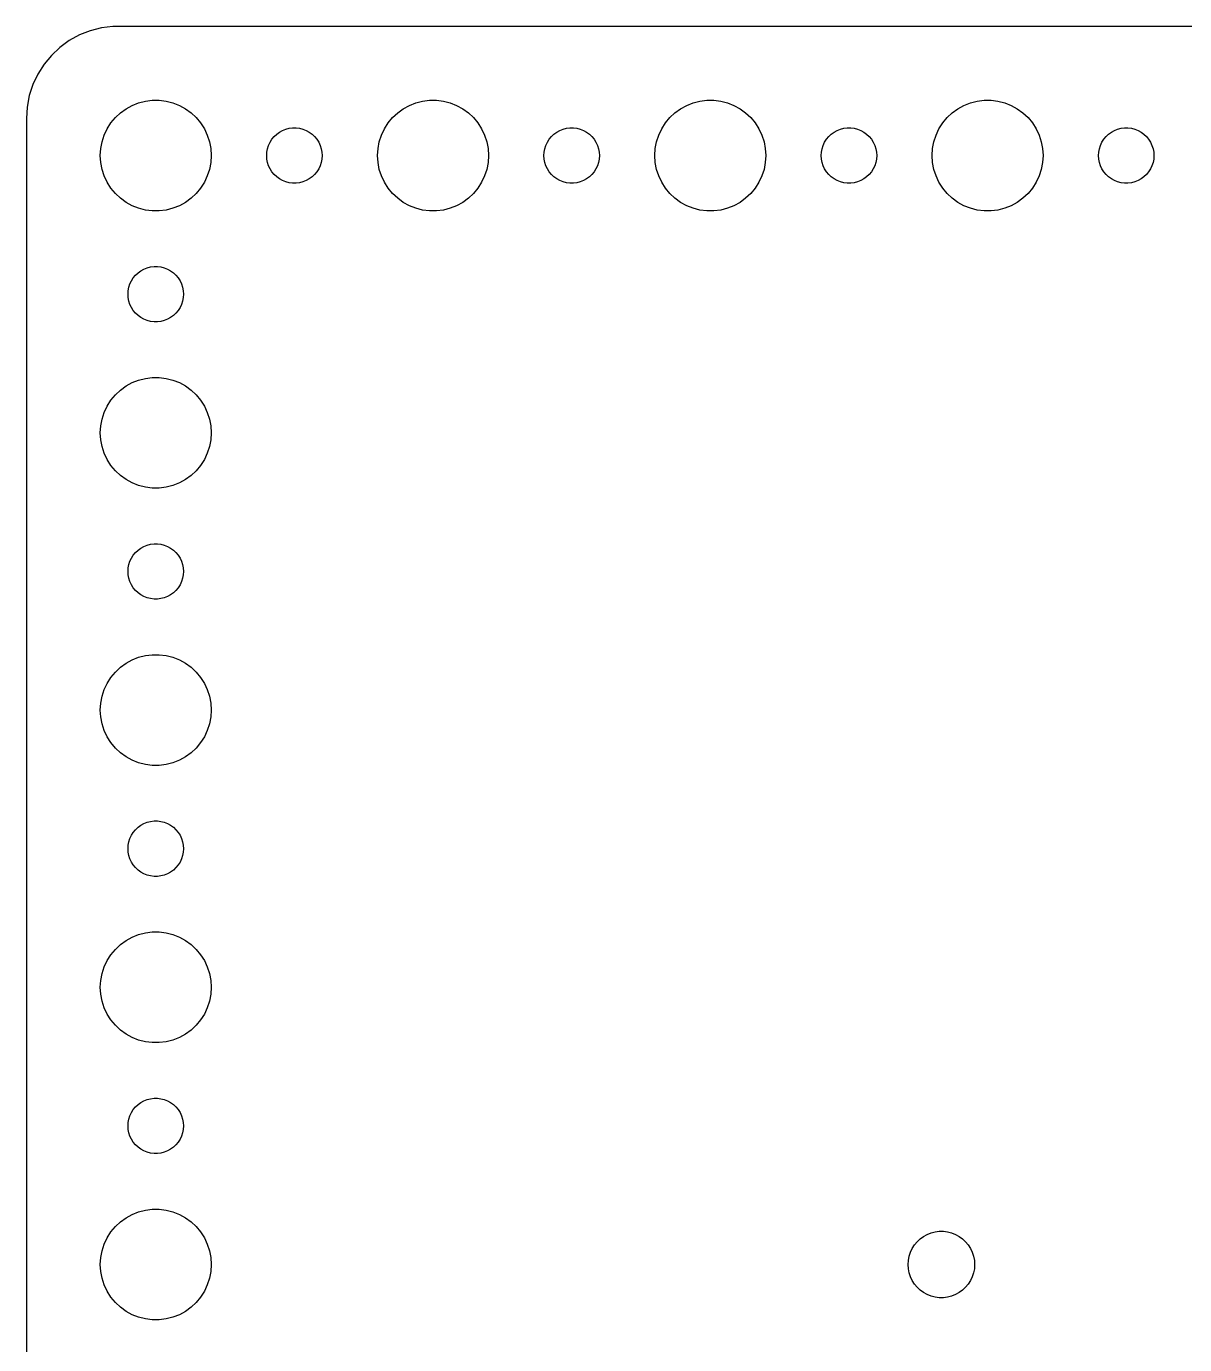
# Model space of a CAD drawing. Header units: metres. Extents: x -67 to 67, y -67 to 67.
# Drawn here: x -67 to -4.3, y -4.3 to 67 of the extents above; entities that cross this region are included whole.
import ezdxf

# ---------------------------------------------------------------- set-up
doc = ezdxf.new("R2010")
doc.units = ezdxf.units.M

msp = doc.modelspace()

# ---------------------------------------------------------------- linework, layer by layer
for p, q in [((-64.1289, 66.5241), (-64.6791, 66.2216)), ((-63.5451, 66.7553), (-64.1289, 66.5241)), ((-62.9369, 66.9114), (-63.5451, 66.7553)), ((-62.3139, 66.9901), (-62.9369, 66.9114)), ((62.3139, 66.9901), (-62.3139, 66.9901)), ((-65.1871, 65.8526), (-65.6448, 65.4227)), ((-64.6791, 66.2216), (-65.1871, 65.8526)), ((-66.0451, 64.9389), (-66.3815, 64.4088)), ((-65.6448, 65.4227), (-66.0451, 64.9389)), ((-66.3815, 64.4088), (-66.6489, 63.8406)), ((-66.6489, 63.8406), (-66.8429, 63.2434)), ((-66.8429, 63.2434), (-66.9606, 62.6267)), ((-61.2773, 62.7145), (-60.927, 62.8532)), ((-60.927, 62.8532), (-60.5621, 62.9469)), ((-60.5621, 62.9469), (-60.1884, 62.9941)), ((-60.1884, 62.9941), (-59.8116, 62.9941)), ((-59.8116, 62.9941), (-59.4379, 62.9469)), ((-59.4379, 62.9469), (-59.0729, 62.8532)), ((-59.0729, 62.8532), (-58.7227, 62.7145)), ((-46.2773, 62.7145), (-45.927, 62.8532)), ((-45.927, 62.8532), (-45.5621, 62.9469)), ((-45.5621, 62.9469), (-45.1884, 62.9941)), ((-45.1884, 62.9941), (-44.8116, 62.9941)), ((-44.8116, 62.9941), (-44.4379, 62.9469)), ((-44.4379, 62.9469), (-44.0729, 62.8532)), ((-44.0729, 62.8532), (-43.7227, 62.7145)), ((-31.2773, 62.7145), (-30.927, 62.8532)), ((-30.927, 62.8532), (-30.5621, 62.9469)), ((-30.5621, 62.9469), (-30.1884, 62.9941)), ((-30.1884, 62.9941), (-29.8116, 62.9941)), ((-29.8116, 62.9941), (-29.4379, 62.9469)), ((-29.4379, 62.9469), (-29.0729, 62.8532)), ((-29.0729, 62.8532), (-28.7227, 62.7145)), ((-16.2773, 62.7145), (-15.927, 62.8532)), ((-15.927, 62.8532), (-15.5621, 62.9469)), ((-15.5621, 62.9469), (-15.1884, 62.9941)), ((-15.1884, 62.9941), (-14.8116, 62.9941)), ((-14.8116, 62.9941), (-14.4379, 62.9469)), ((-14.4379, 62.9469), (-14.0729, 62.8532)), ((-14.0729, 62.8532), (-13.7227, 62.7145)), ((-66.9606, 62.6267), (-67, 62)), ((-62.427, 61.7634), (-62.1869, 62.0536)), ((-62.1869, 62.0536), (-61.9123, 62.3115)), ((-61.9123, 62.3115), (-61.6075, 62.533)), ((-61.6075, 62.533), (-61.2773, 62.7145)), ((-58.7227, 62.7145), (-58.3925, 62.533)), ((-58.3925, 62.533), (-58.0877, 62.3115)), ((-58.0877, 62.3115), (-57.8131, 62.0536)), ((-57.8131, 62.0536), (-57.5729, 61.7634)), ((-47.427, 61.7634), (-47.1869, 62.0536)), ((-47.1869, 62.0536), (-46.9123, 62.3115)), ((-46.9123, 62.3115), (-46.6075, 62.533)), ((-46.6075, 62.533), (-46.2773, 62.7145)), ((-43.7227, 62.7145), (-43.3925, 62.533)), ((-43.3925, 62.533), (-43.0877, 62.3115)), ((-43.0877, 62.3115), (-42.8131, 62.0536)), ((-42.8131, 62.0536), (-42.5729, 61.7634)), ((-32.427, 61.7634), (-32.1869, 62.0536)), ((-32.1869, 62.0536), (-31.9123, 62.3115)), ((-31.9123, 62.3115), (-31.6075, 62.533)), ((-31.6075, 62.533), (-31.2773, 62.7145)), ((-28.7227, 62.7145), (-28.3925, 62.533)), ((-28.3925, 62.533), (-28.0877, 62.3115)), ((-28.0877, 62.3115), (-27.8131, 62.0536)), ((-27.8131, 62.0536), (-27.5729, 61.7634)), ((-17.427, 61.7634), (-17.1869, 62.0536)), ((-17.1869, 62.0536), (-16.9123, 62.3115)), ((-16.9123, 62.3115), (-16.6075, 62.533)), ((-16.6075, 62.533), (-16.2773, 62.7145)), ((-13.7227, 62.7145), (-13.3925, 62.533)), ((-13.3925, 62.533), (-13.0877, 62.3115)), ((-13.0877, 62.3115), (-12.8131, 62.0536)), ((-12.8131, 62.0536), (-12.5729, 61.7634)), ((-67, 62), (-67, -62)), ((-62.7893, 61.1044), (-62.6289, 61.4453)), ((-62.6289, 61.4453), (-62.427, 61.7634)), ((-57.5729, 61.7634), (-57.3711, 61.4453)), ((-57.3711, 61.4453), (-57.2107, 61.1044)), ((-53.3037, 61.2665), (-53.1387, 61.3572)), ((-53.1387, 61.3572), (-52.9635, 61.4266)), ((-52.9635, 61.4266), (-52.7811, 61.4734)), ((-52.7811, 61.4734), (-52.5942, 61.497)), ((-52.5942, 61.497), (-52.4058, 61.497)), ((-52.4058, 61.497), (-52.2189, 61.4734)), ((-52.2189, 61.4734), (-52.0365, 61.4266)), ((-52.0365, 61.4266), (-51.8613, 61.3572)), ((-51.8613, 61.3572), (-51.6963, 61.2665)), ((-47.7893, 61.1044), (-47.6289, 61.4453)), ((-47.6289, 61.4453), (-47.427, 61.7634)), ((-42.5729, 61.7634), (-42.3711, 61.4453)), ((-42.3711, 61.4453), (-42.2107, 61.1044)), ((-38.3037, 61.2665), (-38.1387, 61.3572)), ((-38.1387, 61.3572), (-37.9635, 61.4266)), ((-37.9635, 61.4266), (-37.7811, 61.4734)), ((-37.7811, 61.4734), (-37.5942, 61.497)), ((-37.5942, 61.497), (-37.4058, 61.497)), ((-37.4058, 61.497), (-37.2189, 61.4734)), ((-37.2189, 61.4734), (-37.0365, 61.4266)), ((-37.0365, 61.4266), (-36.8613, 61.3572)), ((-36.8613, 61.3572), (-36.6963, 61.2665)), ((-32.7893, 61.1044), (-32.6289, 61.4453)), ((-32.6289, 61.4453), (-32.427, 61.7634)), ((-27.5729, 61.7634), (-27.3711, 61.4453)), ((-27.3711, 61.4453), (-27.2107, 61.1044)), ((-23.3037, 61.2665), (-23.1387, 61.3572)), ((-23.1387, 61.3572), (-22.9635, 61.4266)), ((-22.9635, 61.4266), (-22.7811, 61.4734)), ((-22.7811, 61.4734), (-22.5942, 61.497)), ((-22.5942, 61.497), (-22.4058, 61.497)), ((-22.4058, 61.497), (-22.2189, 61.4734)), ((-22.2189, 61.4734), (-22.0365, 61.4266)), ((-22.0365, 61.4266), (-21.8613, 61.3572)), ((-21.8613, 61.3572), (-21.6963, 61.2665)), ((-17.7893, 61.1044), (-17.6289, 61.4453)), ((-17.6289, 61.4453), (-17.427, 61.7634)), ((-12.5729, 61.7634), (-12.3711, 61.4453)), ((-12.3711, 61.4453), (-12.2107, 61.1044)), ((-8.30373, 61.2665), (-8.13866, 61.3572)), ((-8.13866, 61.3572), (-7.96352, 61.4266)), ((-7.96352, 61.4266), (-7.78107, 61.4734)), ((-7.78107, 61.4734), (-7.59418, 61.497)), ((-7.59418, 61.497), (-7.40581, 61.497)), ((-7.40581, 61.497), (-7.21892, 61.4734)), ((-7.21892, 61.4734), (-7.03647, 61.4266)), ((-7.03647, 61.4266), (-6.86133, 61.3572)), ((-6.86133, 61.3572), (-6.69626, 61.2665)), ((-62.9763, 60.376), (-62.9057, 60.7461)), ((-62.9057, 60.7461), (-62.7893, 61.1044)), ((-57.2107, 61.1044), (-57.0942, 60.7461)), ((-57.0942, 60.7461), (-57.0237, 60.376)), ((-53.8947, 60.5522), (-53.8145, 60.7226)), ((-53.8145, 60.7226), (-53.7135, 60.8817)), ((-53.7135, 60.8817), (-53.5934, 61.0268)), ((-53.5934, 61.0268), (-53.4561, 61.1558)), ((-53.4561, 61.1558), (-53.3037, 61.2665)), ((-51.6963, 61.2665), (-51.5439, 61.1558)), ((-51.5439, 61.1558), (-51.4065, 61.0268)), ((-51.4065, 61.0268), (-51.2865, 60.8817)), ((-51.2865, 60.8817), (-51.1855, 60.7226)), ((-51.1855, 60.7226), (-51.1053, 60.5522)), ((-47.9763, 60.376), (-47.9057, 60.7461)), ((-47.9057, 60.7461), (-47.7893, 61.1044)), ((-42.2107, 61.1044), (-42.0942, 60.7461)), ((-42.0942, 60.7461), (-42.0237, 60.376)), ((-38.8947, 60.5522), (-38.8145, 60.7226)), ((-38.8145, 60.7226), (-38.7135, 60.8817)), ((-38.7135, 60.8817), (-38.5934, 61.0268)), ((-38.5934, 61.0268), (-38.4561, 61.1558)), ((-38.4561, 61.1558), (-38.3037, 61.2665)), ((-36.6963, 61.2665), (-36.5439, 61.1558)), ((-36.5439, 61.1558), (-36.4065, 61.0268)), ((-36.4065, 61.0268), (-36.2865, 60.8817)), ((-36.2865, 60.8817), (-36.1855, 60.7226)), ((-36.1855, 60.7226), (-36.1053, 60.5522)), ((-32.9763, 60.376), (-32.9057, 60.7461)), ((-32.9057, 60.7461), (-32.7893, 61.1044)), ((-27.2107, 61.1044), (-27.0942, 60.7461)), ((-27.0942, 60.7461), (-27.0237, 60.376)), ((-23.8947, 60.5522), (-23.8145, 60.7226)), ((-23.8145, 60.7226), (-23.7135, 60.8817)), ((-23.7135, 60.8817), (-23.5934, 61.0268)), ((-23.5934, 61.0268), (-23.4561, 61.1558)), ((-23.4561, 61.1558), (-23.3037, 61.2665)), ((-21.6963, 61.2665), (-21.5439, 61.1558)), ((-21.5439, 61.1558), (-21.4065, 61.0268)), ((-21.4065, 61.0268), (-21.2865, 60.8817)), ((-21.2865, 60.8817), (-21.1855, 60.7226)), ((-21.1855, 60.7226), (-21.1053, 60.5522)), ((-17.9763, 60.376), (-17.9057, 60.7461)), ((-17.9057, 60.7461), (-17.7893, 61.1044)), ((-12.2107, 61.1044), (-12.0942, 60.7461)), ((-12.0942, 60.7461), (-12.0237, 60.376)), ((-8.89465, 60.5522), (-8.81445, 60.7226)), ((-8.81445, 60.7226), (-8.71352, 60.8817)), ((-8.71352, 60.8817), (-8.59344, 61.0268)), ((-8.59344, 61.0268), (-8.45613, 61.1558)), ((-8.45613, 61.1558), (-8.30373, 61.2665)), ((-6.69626, 61.2665), (-6.54385, 61.1558)), ((-6.54385, 61.1558), (-6.40654, 61.0268)), ((-6.40654, 61.0268), (-6.28647, 60.8817)), ((-6.28647, 60.8817), (-6.18553, 60.7226)), ((-6.18553, 60.7226), (-6.10533, 60.5522)), ((-63, 60), (-62.9763, 60.376)), ((-62.9763, 59.624), (-63, 60)), ((-57.0237, 60.376), (-57, 60)), ((-57, 60), (-57.0237, 59.624)), ((-54, 60), (-53.9882, 60.188)), ((-53.9882, 59.812), (-54, 60)), ((-53.9882, 60.188), (-53.9529, 60.373)), ((-53.9529, 60.373), (-53.8947, 60.5522)), ((-51.1053, 60.5522), (-51.0471, 60.373)), ((-51.0471, 60.373), (-51.0118, 60.188)), ((-51.0118, 60.188), (-51, 60)), ((-51, 60), (-51.0118, 59.812)), ((-48, 60), (-47.9763, 60.376)), ((-47.9763, 59.624), (-48, 60)), ((-42.0237, 60.376), (-42, 60)), ((-42, 60), (-42.0237, 59.624)), ((-39, 60), (-38.9882, 60.188)), ((-38.9882, 59.812), (-39, 60)), ((-38.9882, 60.188), (-38.9529, 60.373)), ((-38.9529, 60.373), (-38.8947, 60.5522)), ((-36.1053, 60.5522), (-36.0471, 60.373)), ((-36.0471, 60.373), (-36.0118, 60.188)), ((-36.0118, 60.188), (-36, 60)), ((-36, 60), (-36.0118, 59.812)), ((-33, 60), (-32.9763, 60.376)), ((-32.9763, 59.624), (-33, 60)), ((-27.0237, 60.376), (-27, 60)), ((-27, 60), (-27.0237, 59.624)), ((-24, 60), (-23.9882, 60.188)), ((-23.9882, 59.812), (-24, 60)), ((-23.9882, 60.188), (-23.9529, 60.373)), ((-23.9529, 60.373), (-23.8947, 60.5522)), ((-21.1053, 60.5522), (-21.0471, 60.373)), ((-21.0471, 60.373), (-21.0118, 60.188)), ((-21.0118, 60.188), (-21, 60)), ((-21, 60), (-21.0118, 59.812)), ((-18, 60), (-17.9763, 60.376)), ((-17.9763, 59.624), (-18, 60)), ((-12.0237, 60.376), (-12, 60)), ((-12, 60), (-12.0237, 59.624)), ((-9, 60), (-8.98816, 60.188)), ((-8.98816, 59.812), (-9, 60)), ((-8.98816, 60.188), (-8.95287, 60.373)), ((-8.95287, 60.373), (-8.89465, 60.5522)), ((-6.10533, 60.5522), (-6.04712, 60.373)), ((-6.04712, 60.373), (-6.01183, 60.188)), ((-6.01183, 60.188), (-6, 60)), ((-6, 60), (-6.01183, 59.812)), ((-62.9057, 59.2539), (-62.9763, 59.624)), ((-62.7893, 58.8956), (-62.9057, 59.2539)), ((-57.0942, 59.2539), (-57.2107, 58.8956)), ((-57.0237, 59.624), (-57.0942, 59.2539)), ((-53.9529, 59.627), (-53.9882, 59.812)), ((-53.8947, 59.4478), (-53.9529, 59.627)), ((-53.8145, 59.2774), (-53.8947, 59.4478)), ((-53.7135, 59.1183), (-53.8145, 59.2774)), ((-51.1855, 59.2774), (-51.2865, 59.1183)), ((-51.1053, 59.4478), (-51.1855, 59.2774)), ((-51.0471, 59.627), (-51.1053, 59.4478)), ((-51.0118, 59.812), (-51.0471, 59.627)), ((-47.9057, 59.2539), (-47.9763, 59.624)), ((-47.7893, 58.8956), (-47.9057, 59.2539)), ((-42.0942, 59.2539), (-42.2107, 58.8956)), ((-42.0237, 59.624), (-42.0942, 59.2539)), ((-38.9529, 59.627), (-38.9882, 59.812)), ((-38.8947, 59.4478), (-38.9529, 59.627)), ((-38.8145, 59.2774), (-38.8947, 59.4478)), ((-38.7135, 59.1183), (-38.8145, 59.2774)), ((-36.1855, 59.2774), (-36.2865, 59.1183)), ((-36.1053, 59.4478), (-36.1855, 59.2774)), ((-36.0471, 59.627), (-36.1053, 59.4478)), ((-36.0118, 59.812), (-36.0471, 59.627)), ((-32.9057, 59.2539), (-32.9763, 59.624)), ((-32.7893, 58.8956), (-32.9057, 59.2539)), ((-27.0942, 59.2539), (-27.2107, 58.8956)), ((-27.0237, 59.624), (-27.0942, 59.2539)), ((-23.9529, 59.627), (-23.9882, 59.812)), ((-23.8947, 59.4478), (-23.9529, 59.627)), ((-23.8145, 59.2774), (-23.8947, 59.4478)), ((-23.7135, 59.1183), (-23.8145, 59.2774)), ((-21.1855, 59.2774), (-21.2865, 59.1183)), ((-21.1053, 59.4478), (-21.1855, 59.2774)), ((-21.0471, 59.627), (-21.1053, 59.4478)), ((-21.0118, 59.812), (-21.0471, 59.627)), ((-17.9057, 59.2539), (-17.9763, 59.624)), ((-17.7893, 58.8956), (-17.9057, 59.2539)), ((-12.0942, 59.2539), (-12.2107, 58.8956)), ((-12.0237, 59.624), (-12.0942, 59.2539)), ((-8.95287, 59.627), (-8.98816, 59.812)), ((-8.89465, 59.4478), (-8.95287, 59.627)), ((-8.81445, 59.2774), (-8.89465, 59.4478)), ((-8.71352, 59.1183), (-8.81445, 59.2774)), ((-6.18553, 59.2774), (-6.28647, 59.1183)), ((-6.10533, 59.4478), (-6.18553, 59.2774)), ((-6.04712, 59.627), (-6.10533, 59.4478)), ((-6.01183, 59.812), (-6.04712, 59.627)), ((-62.6289, 58.5547), (-62.7893, 58.8956)), ((-62.427, 58.2366), (-62.6289, 58.5547)), ((-57.3711, 58.5547), (-57.5729, 58.2366)), ((-57.2107, 58.8956), (-57.3711, 58.5547)), ((-53.5934, 58.9732), (-53.7135, 59.1183)), ((-53.4561, 58.8442), (-53.5934, 58.9732)), ((-53.3037, 58.7335), (-53.4561, 58.8442)), ((-53.1387, 58.6428), (-53.3037, 58.7335)), ((-52.9635, 58.5734), (-53.1387, 58.6428)), ((-52.7811, 58.5266), (-52.9635, 58.5734)), ((-52.5942, 58.503), (-52.7811, 58.5266)), ((-52.4058, 58.503), (-52.5942, 58.503)), ((-52.2189, 58.5266), (-52.4058, 58.503)), ((-52.0365, 58.5734), (-52.2189, 58.5266)), ((-51.8613, 58.6428), (-52.0365, 58.5734)), ((-51.6963, 58.7335), (-51.8613, 58.6428)), ((-51.5439, 58.8442), (-51.6963, 58.7335)), ((-51.4065, 58.9732), (-51.5439, 58.8442)), ((-51.2865, 59.1183), (-51.4065, 58.9732)), ((-47.6289, 58.5547), (-47.7893, 58.8956)), ((-47.427, 58.2366), (-47.6289, 58.5547)), ((-42.3711, 58.5547), (-42.5729, 58.2366)), ((-42.2107, 58.8956), (-42.3711, 58.5547)), ((-38.5934, 58.9732), (-38.7135, 59.1183)), ((-38.4561, 58.8442), (-38.5934, 58.9732)), ((-38.3037, 58.7335), (-38.4561, 58.8442)), ((-38.1387, 58.6428), (-38.3037, 58.7335)), ((-37.9635, 58.5734), (-38.1387, 58.6428)), ((-37.7811, 58.5266), (-37.9635, 58.5734)), ((-37.5942, 58.503), (-37.7811, 58.5266)), ((-37.4058, 58.503), (-37.5942, 58.503)), ((-37.2189, 58.5266), (-37.4058, 58.503)), ((-37.0365, 58.5734), (-37.2189, 58.5266)), ((-36.8613, 58.6428), (-37.0365, 58.5734)), ((-36.6963, 58.7335), (-36.8613, 58.6428)), ((-36.5439, 58.8442), (-36.6963, 58.7335)), ((-36.4065, 58.9732), (-36.5439, 58.8442)), ((-36.2865, 59.1183), (-36.4065, 58.9732)), ((-32.6289, 58.5547), (-32.7893, 58.8956)), ((-32.427, 58.2366), (-32.6289, 58.5547)), ((-27.3711, 58.5547), (-27.5729, 58.2366)), ((-27.2107, 58.8956), (-27.3711, 58.5547)), ((-23.5934, 58.9732), (-23.7135, 59.1183)), ((-23.4561, 58.8442), (-23.5934, 58.9732)), ((-23.3037, 58.7335), (-23.4561, 58.8442)), ((-23.1387, 58.6428), (-23.3037, 58.7335)), ((-22.9635, 58.5734), (-23.1387, 58.6428)), ((-22.7811, 58.5266), (-22.9635, 58.5734)), ((-22.5942, 58.503), (-22.7811, 58.5266)), ((-22.4058, 58.503), (-22.5942, 58.503)), ((-22.2189, 58.5266), (-22.4058, 58.503)), ((-22.0365, 58.5734), (-22.2189, 58.5266)), ((-21.8613, 58.6428), (-22.0365, 58.5734)), ((-21.6963, 58.7335), (-21.8613, 58.6428)), ((-21.5439, 58.8442), (-21.6963, 58.7335)), ((-21.4065, 58.9732), (-21.5439, 58.8442)), ((-21.2865, 59.1183), (-21.4065, 58.9732)), ((-17.6289, 58.5547), (-17.7893, 58.8956)), ((-17.427, 58.2366), (-17.6289, 58.5547)), ((-12.3711, 58.5547), (-12.5729, 58.2366)), ((-12.2107, 58.8956), (-12.3711, 58.5547)), ((-8.59344, 58.9732), (-8.71352, 59.1183)), ((-8.45613, 58.8442), (-8.59344, 58.9732)), ((-8.30373, 58.7335), (-8.45613, 58.8442)), ((-8.13866, 58.6428), (-8.30373, 58.7335)), ((-7.96352, 58.5734), (-8.13866, 58.6428)), ((-7.78107, 58.5266), (-7.96352, 58.5734)), ((-7.59418, 58.503), (-7.78107, 58.5266)), ((-7.40581, 58.503), (-7.59418, 58.503)), ((-7.21892, 58.5266), (-7.40581, 58.503)), ((-7.03647, 58.5734), (-7.21892, 58.5266)), ((-6.86133, 58.6428), (-7.03647, 58.5734)), ((-6.69626, 58.7335), (-6.86133, 58.6428)), ((-6.54385, 58.8442), (-6.69626, 58.7335)), ((-6.40654, 58.9732), (-6.54385, 58.8442)), ((-6.28647, 59.1183), (-6.40654, 58.9732)), ((-62.1869, 57.9464), (-62.427, 58.2366)), ((-61.9123, 57.6885), (-62.1869, 57.9464)), ((-57.8131, 57.9464), (-58.0877, 57.6885)), ((-57.5729, 58.2366), (-57.8131, 57.9464)), ((-47.1869, 57.9464), (-47.427, 58.2366)), ((-46.9123, 57.6885), (-47.1869, 57.9464)), ((-42.8131, 57.9464), (-43.0877, 57.6885)), ((-42.5729, 58.2366), (-42.8131, 57.9464)), ((-32.1869, 57.9464), (-32.427, 58.2366)), ((-31.9123, 57.6885), (-32.1869, 57.9464)), ((-27.8131, 57.9464), (-28.0877, 57.6885)), ((-27.5729, 58.2366), (-27.8131, 57.9464)), ((-17.1869, 57.9464), (-17.427, 58.2366)), ((-16.9123, 57.6885), (-17.1869, 57.9464)), ((-12.8131, 57.9464), (-13.0877, 57.6885)), ((-12.5729, 58.2366), (-12.8131, 57.9464)), ((-61.6075, 57.467), (-61.9123, 57.6885)), ((-61.2773, 57.2855), (-61.6075, 57.467)), ((-60.927, 57.1468), (-61.2773, 57.2855)), ((-60.5621, 57.0531), (-60.927, 57.1468)), ((-59.0729, 57.1468), (-59.4379, 57.0531)), ((-58.7227, 57.2855), (-59.0729, 57.1468)), ((-58.3925, 57.467), (-58.7227, 57.2855)), ((-58.0877, 57.6885), (-58.3925, 57.467)), ((-46.6075, 57.467), (-46.9123, 57.6885)), ((-46.2773, 57.2855), (-46.6075, 57.467)), ((-45.927, 57.1468), (-46.2773, 57.2855)), ((-45.5621, 57.0531), (-45.927, 57.1468)), ((-44.0729, 57.1468), (-44.4379, 57.0531)), ((-43.7227, 57.2855), (-44.0729, 57.1468)), ((-43.3925, 57.467), (-43.7227, 57.2855)), ((-43.0877, 57.6885), (-43.3925, 57.467)), ((-31.6075, 57.467), (-31.9123, 57.6885)), ((-31.2773, 57.2855), (-31.6075, 57.467)), ((-30.927, 57.1468), (-31.2773, 57.2855)), ((-30.5621, 57.0531), (-30.927, 57.1468)), ((-29.0729, 57.1468), (-29.4379, 57.0531)), ((-28.7227, 57.2855), (-29.0729, 57.1468)), ((-28.3925, 57.467), (-28.7227, 57.2855)), ((-28.0877, 57.6885), (-28.3925, 57.467)), ((-16.6075, 57.467), (-16.9123, 57.6885)), ((-16.2773, 57.2855), (-16.6075, 57.467)), ((-15.927, 57.1468), (-16.2773, 57.2855)), ((-15.5621, 57.0531), (-15.927, 57.1468)), ((-14.0729, 57.1468), (-14.4379, 57.0531)), ((-13.7227, 57.2855), (-14.0729, 57.1468)), ((-13.3925, 57.467), (-13.7227, 57.2855)), ((-13.0877, 57.6885), (-13.3925, 57.467)), ((-60.1884, 57.0059), (-60.5621, 57.0531)), ((-59.8116, 57.0059), (-60.1884, 57.0059)), ((-59.4379, 57.0531), (-59.8116, 57.0059)), ((-45.1884, 57.0059), (-45.5621, 57.0531)), ((-44.8116, 57.0059), (-45.1884, 57.0059)), ((-44.4379, 57.0531), (-44.8116, 57.0059)), ((-30.1884, 57.0059), (-30.5621, 57.0531)), ((-29.8116, 57.0059), (-30.1884, 57.0059)), ((-29.4379, 57.0531), (-29.8116, 57.0059)), ((-15.1884, 57.0059), (-15.5621, 57.0531)), ((-14.8116, 57.0059), (-15.1884, 57.0059)), ((-14.4379, 57.0531), (-14.8116, 57.0059)), ((-61.2135, 53.3817), (-61.0934, 53.5268)), ((-61.0934, 53.5268), (-60.9561, 53.6558)), ((-60.9561, 53.6558), (-60.8037, 53.7665)), ((-60.8037, 53.7665), (-60.6387, 53.8572)), ((-60.6387, 53.8572), (-60.4635, 53.9266)), ((-60.4635, 53.9266), (-60.2811, 53.9734)), ((-60.2811, 53.9734), (-60.0942, 53.997)), ((-60.0942, 53.997), (-59.9058, 53.997)), ((-59.9058, 53.997), (-59.7189, 53.9734)), ((-59.7189, 53.9734), (-59.5365, 53.9266)), ((-59.5365, 53.9266), (-59.3613, 53.8572)), ((-59.3613, 53.8572), (-59.1963, 53.7665)), ((-59.1963, 53.7665), (-59.0439, 53.6558)), ((-59.0439, 53.6558), (-58.9065, 53.5268)), ((-58.9065, 53.5268), (-58.7865, 53.3817)), ((-61.4882, 52.688), (-61.4529, 52.873)), ((-61.4529, 52.873), (-61.3947, 53.0522)), ((-61.3947, 53.0522), (-61.3145, 53.2226)), ((-61.3145, 53.2226), (-61.2135, 53.3817)), ((-58.7865, 53.3817), (-58.6855, 53.2226)), ((-58.6855, 53.2226), (-58.6053, 53.0522)), ((-58.6053, 53.0522), (-58.5471, 52.873)), ((-58.5471, 52.873), (-58.5118, 52.688)), ((-61.5, 52.5), (-61.4882, 52.688)), ((-61.4882, 52.312), (-61.5, 52.5)), ((-61.4529, 52.127), (-61.4882, 52.312)), ((-61.3947, 51.9478), (-61.4529, 52.127)), ((-58.5471, 52.127), (-58.6053, 51.9478)), ((-58.5118, 52.312), (-58.5471, 52.127)), ((-58.5118, 52.688), (-58.5, 52.5)), ((-58.5, 52.5), (-58.5118, 52.312)), ((-61.3145, 51.7774), (-61.3947, 51.9478)), ((-61.2135, 51.6183), (-61.3145, 51.7774)), ((-61.0934, 51.4732), (-61.2135, 51.6183)), ((-60.9561, 51.3442), (-61.0934, 51.4732)), ((-58.9065, 51.4732), (-59.0439, 51.3442)), ((-58.7865, 51.6183), (-58.9065, 51.4732)), ((-58.6855, 51.7774), (-58.7865, 51.6183)), ((-58.6053, 51.9478), (-58.6855, 51.7774)), ((-60.8037, 51.2335), (-60.9561, 51.3442)), ((-60.6387, 51.1428), (-60.8037, 51.2335)), ((-60.4635, 51.0734), (-60.6387, 51.1428)), ((-60.2811, 51.0266), (-60.4635, 51.0734)), ((-60.0942, 51.003), (-60.2811, 51.0266)), ((-59.9058, 51.003), (-60.0942, 51.003)), ((-59.7189, 51.0266), (-59.9058, 51.003)), ((-59.5365, 51.0734), (-59.7189, 51.0266)), ((-59.3613, 51.1428), (-59.5365, 51.0734)), ((-59.1963, 51.2335), (-59.3613, 51.1428)), ((-59.0439, 51.3442), (-59.1963, 51.2335)), ((-61.2773, 47.7145), (-60.927, 47.8532)), ((-60.927, 47.8532), (-60.5621, 47.9469)), ((-60.5621, 47.9469), (-60.1884, 47.9941)), ((-60.1884, 47.9941), (-59.8116, 47.9941)), ((-59.8116, 47.9941), (-59.4379, 47.9469)), ((-59.4379, 47.9469), (-59.0729, 47.8532)), ((-59.0729, 47.8532), (-58.7227, 47.7145)), ((-62.1869, 47.0536), (-61.9123, 47.3115)), ((-61.9123, 47.3115), (-61.6075, 47.533)), ((-61.6075, 47.533), (-61.2773, 47.7145)), ((-58.7227, 47.7145), (-58.3925, 47.533)), ((-58.3925, 47.533), (-58.0877, 47.3115)), ((-58.0877, 47.3115), (-57.8131, 47.0536)), ((-62.7893, 46.1044), (-62.6289, 46.4453)), ((-62.6289, 46.4453), (-62.427, 46.7634)), ((-62.427, 46.7634), (-62.1869, 47.0536)), ((-57.8131, 47.0536), (-57.5729, 46.7634)), ((-57.5729, 46.7634), (-57.3711, 46.4453)), ((-57.3711, 46.4453), (-57.2107, 46.1044)), ((-62.9763, 45.376), (-62.9057, 45.7461)), ((-62.9057, 45.7461), (-62.7893, 46.1044)), ((-57.2107, 46.1044), (-57.0942, 45.7461)), ((-57.0942, 45.7461), (-57.0237, 45.376)), ((-63, 45), (-62.9763, 45.376)), ((-62.9763, 44.624), (-63, 45)), ((-57.0237, 45.376), (-57, 45)), ((-57, 45), (-57.0237, 44.624)), ((-62.9057, 44.2539), (-62.9763, 44.624)), ((-62.7893, 43.8956), (-62.9057, 44.2539)), ((-57.0942, 44.2539), (-57.2107, 43.8956)), ((-57.0237, 44.624), (-57.0942, 44.2539)), ((-62.6289, 43.5547), (-62.7893, 43.8956)), ((-62.427, 43.2366), (-62.6289, 43.5547)), ((-57.3711, 43.5547), (-57.5729, 43.2366)), ((-57.2107, 43.8956), (-57.3711, 43.5547)), ((-62.1869, 42.9464), (-62.427, 43.2366)), ((-61.9123, 42.6885), (-62.1869, 42.9464)), ((-57.8131, 42.9464), (-58.0877, 42.6885)), ((-57.5729, 43.2366), (-57.8131, 42.9464)), ((-61.6075, 42.467), (-61.9123, 42.6885)), ((-61.2773, 42.2855), (-61.6075, 42.467)), ((-60.927, 42.1468), (-61.2773, 42.2855)), ((-60.5621, 42.0531), (-60.927, 42.1468)), ((-59.0729, 42.1468), (-59.4379, 42.0531)), ((-58.7227, 42.2855), (-59.0729, 42.1468)), ((-58.3925, 42.467), (-58.7227, 42.2855)), ((-58.0877, 42.6885), (-58.3925, 42.467)), ((-60.1884, 42.0059), (-60.5621, 42.0531)), ((-59.8116, 42.0059), (-60.1884, 42.0059)), ((-59.4379, 42.0531), (-59.8116, 42.0059)), ((-61.2135, 38.3817), (-61.0934, 38.5268)), ((-61.0934, 38.5268), (-60.9561, 38.6558)), ((-60.9561, 38.6558), (-60.8037, 38.7665)), ((-60.8037, 38.7665), (-60.6387, 38.8572)), ((-60.6387, 38.8572), (-60.4635, 38.9266)), ((-60.4635, 38.9266), (-60.2811, 38.9734)), ((-60.2811, 38.9734), (-60.0942, 38.997)), ((-60.0942, 38.997), (-59.9058, 38.997)), ((-59.9058, 38.997), (-59.7189, 38.9734)), ((-59.7189, 38.9734), (-59.5365, 38.9266)), ((-59.5365, 38.9266), (-59.3613, 38.8572)), ((-59.3613, 38.8572), (-59.1963, 38.7665)), ((-59.1963, 38.7665), (-59.0439, 38.6558)), ((-59.0439, 38.6558), (-58.9065, 38.5268)), ((-58.9065, 38.5268), (-58.7865, 38.3817)), ((-61.4882, 37.688), (-61.4529, 37.873)), ((-61.4529, 37.873), (-61.3947, 38.0522)), ((-61.3947, 38.0522), (-61.3145, 38.2226)), ((-61.3145, 38.2226), (-61.2135, 38.3817)), ((-58.7865, 38.3817), (-58.6855, 38.2226)), ((-58.6855, 38.2226), (-58.6053, 38.0522)), ((-58.6053, 38.0522), (-58.5471, 37.873)), ((-58.5471, 37.873), (-58.5118, 37.688)), ((-61.5, 37.5), (-61.4882, 37.688)), ((-61.4882, 37.312), (-61.5, 37.5)), ((-61.4529, 37.127), (-61.4882, 37.312)), ((-61.3947, 36.9478), (-61.4529, 37.127)), ((-58.5471, 37.127), (-58.6053, 36.9478)), ((-58.5118, 37.312), (-58.5471, 37.127)), ((-58.5118, 37.688), (-58.5, 37.5)), ((-58.5, 37.5), (-58.5118, 37.312)), ((-61.3145, 36.7774), (-61.3947, 36.9478)), ((-61.2135, 36.6183), (-61.3145, 36.7774)), ((-61.0934, 36.4732), (-61.2135, 36.6183)), ((-60.9561, 36.3442), (-61.0934, 36.4732)), ((-58.9065, 36.4732), (-59.0439, 36.3442)), ((-58.7865, 36.6183), (-58.9065, 36.4732)), ((-58.6855, 36.7774), (-58.7865, 36.6183)), ((-58.6053, 36.9478), (-58.6855, 36.7774)), ((-60.8037, 36.2335), (-60.9561, 36.3442)), ((-60.6387, 36.1428), (-60.8037, 36.2335)), ((-60.4635, 36.0734), (-60.6387, 36.1428)), ((-60.2811, 36.0266), (-60.4635, 36.0734)), ((-60.0942, 36.003), (-60.2811, 36.0266)), ((-59.9058, 36.003), (-60.0942, 36.003)), ((-59.7189, 36.0266), (-59.9058, 36.003)), ((-59.5365, 36.0734), (-59.7189, 36.0266)), ((-59.3613, 36.1428), (-59.5365, 36.0734)), ((-59.1963, 36.2335), (-59.3613, 36.1428)), ((-59.0439, 36.3442), (-59.1963, 36.2335)), ((-61.2773, 32.7145), (-60.927, 32.8532)), ((-60.927, 32.8532), (-60.5621, 32.9469)), ((-60.5621, 32.9469), (-60.1884, 32.9941)), ((-60.1884, 32.9941), (-59.8116, 32.9941)), ((-59.8116, 32.9941), (-59.4379, 32.9469)), ((-59.4379, 32.9469), (-59.0729, 32.8532)), ((-59.0729, 32.8532), (-58.7227, 32.7145)), ((-62.1869, 32.0536), (-61.9123, 32.3115)), ((-61.9123, 32.3115), (-61.6075, 32.533)), ((-61.6075, 32.533), (-61.2773, 32.7145)), ((-58.7227, 32.7145), (-58.3925, 32.533)), ((-58.3925, 32.533), (-58.0877, 32.3115)), ((-58.0877, 32.3115), (-57.8131, 32.0536)), ((-62.7893, 31.1044), (-62.6289, 31.4453)), ((-62.6289, 31.4453), (-62.427, 31.7634)), ((-62.427, 31.7634), (-62.1869, 32.0536)), ((-57.8131, 32.0536), (-57.5729, 31.7634)), ((-57.5729, 31.7634), (-57.3711, 31.4453)), ((-57.3711, 31.4453), (-57.2107, 31.1044)), ((-62.9763, 30.376), (-62.9057, 30.7461)), ((-62.9057, 30.7461), (-62.7893, 31.1044)), ((-57.2107, 31.1044), (-57.0942, 30.7461)), ((-57.0942, 30.7461), (-57.0237, 30.376)), ((-63, 30), (-62.9763, 30.376)), ((-62.9763, 29.624), (-63, 30)), ((-57.0237, 30.376), (-57, 30)), ((-57, 30), (-57.0237, 29.624)), ((-62.9057, 29.2539), (-62.9763, 29.624)), ((-62.7893, 28.8956), (-62.9057, 29.2539)), ((-57.0942, 29.2539), (-57.2107, 28.8956)), ((-57.0237, 29.624), (-57.0942, 29.2539)), ((-62.6289, 28.5547), (-62.7893, 28.8956)), ((-62.427, 28.2366), (-62.6289, 28.5547)), ((-57.3711, 28.5547), (-57.5729, 28.2366)), ((-57.2107, 28.8956), (-57.3711, 28.5547)), ((-62.1869, 27.9464), (-62.427, 28.2366)), ((-61.9123, 27.6884), (-62.1869, 27.9464)), ((-57.8131, 27.9464), (-58.0877, 27.6884)), ((-57.5729, 28.2366), (-57.8131, 27.9464)), ((-61.6075, 27.467), (-61.9123, 27.6884)), ((-61.2773, 27.2855), (-61.6075, 27.467)), ((-60.927, 27.1468), (-61.2773, 27.2855)), ((-60.5621, 27.0531), (-60.927, 27.1468)), ((-59.0729, 27.1468), (-59.4379, 27.0531)), ((-58.7227, 27.2855), (-59.0729, 27.1468)), ((-58.3925, 27.467), (-58.7227, 27.2855)), ((-58.0877, 27.6884), (-58.3925, 27.467)), ((-60.1884, 27.0059), (-60.5621, 27.0531)), ((-59.8116, 27.0059), (-60.1884, 27.0059)), ((-59.4379, 27.0531), (-59.8116, 27.0059)), ((-61.0934, 23.5268), (-60.9561, 23.6558)), ((-60.9561, 23.6558), (-60.8037, 23.7665)), ((-60.8037, 23.7665), (-60.6387, 23.8572)), ((-60.6387, 23.8572), (-60.4635, 23.9266)), ((-60.4635, 23.9266), (-60.2811, 23.9734)), ((-60.2811, 23.9734), (-60.0942, 23.997)), ((-60.0942, 23.997), (-59.9058, 23.997)), ((-59.9058, 23.997), (-59.7189, 23.9734)), ((-59.7189, 23.9734), (-59.5365, 23.9266)), ((-59.5365, 23.9266), (-59.3613, 23.8572)), ((-59.3613, 23.8572), (-59.1963, 23.7665)), ((-59.1963, 23.7665), (-59.0439, 23.6558)), ((-59.0439, 23.6558), (-58.9065, 23.5268)), ((-61.4882, 22.688), (-61.4529, 22.873)), ((-61.4529, 22.873), (-61.3947, 23.0522)), ((-61.3947, 23.0522), (-61.3145, 23.2226)), ((-61.3145, 23.2226), (-61.2135, 23.3817)), ((-61.2135, 23.3817), (-61.0934, 23.5268)), ((-58.9065, 23.5268), (-58.7865, 23.3817)), ((-58.7865, 23.3817), (-58.6855, 23.2226)), ((-58.6855, 23.2226), (-58.6053, 23.0522)), ((-58.6053, 23.0522), (-58.5471, 22.873)), ((-58.5471, 22.873), (-58.5118, 22.688)), ((-61.5, 22.5), (-61.4882, 22.688)), ((-61.4882, 22.312), (-61.5, 22.5)), ((-61.4529, 22.127), (-61.4882, 22.312)), ((-61.3947, 21.9478), (-61.4529, 22.127)), ((-58.5471, 22.127), (-58.6053, 21.9478)), ((-58.5118, 22.312), (-58.5471, 22.127)), ((-58.5118, 22.688), (-58.5, 22.5)), ((-58.5, 22.5), (-58.5118, 22.312)), ((-61.3145, 21.7774), (-61.3947, 21.9478)), ((-61.2135, 21.6183), (-61.3145, 21.7774)), ((-61.0934, 21.4732), (-61.2135, 21.6183)), ((-60.9561, 21.3442), (-61.0934, 21.4732)), ((-58.9065, 21.4732), (-59.0439, 21.3442)), ((-58.7865, 21.6183), (-58.9065, 21.4732)), ((-58.6855, 21.7774), (-58.7865, 21.6183)), ((-58.6053, 21.9478), (-58.6855, 21.7774)), ((-60.8037, 21.2335), (-60.9561, 21.3442)), ((-60.6387, 21.1427), (-60.8037, 21.2335)), ((-60.4635, 21.0734), (-60.6387, 21.1427)), ((-60.2811, 21.0266), (-60.4635, 21.0734)), ((-60.0942, 21.003), (-60.2811, 21.0266)), ((-59.9058, 21.003), (-60.0942, 21.003)), ((-59.7189, 21.0266), (-59.9058, 21.003)), ((-59.5365, 21.0734), (-59.7189, 21.0266)), ((-59.3613, 21.1427), (-59.5365, 21.0734)), ((-59.1963, 21.2335), (-59.3613, 21.1427)), ((-59.0439, 21.3442), (-59.1963, 21.2335)), ((-61.2773, 17.7145), (-60.927, 17.8532)), ((-60.927, 17.8532), (-60.5621, 17.9469)), ((-60.5621, 17.9469), (-60.1884, 17.9941)), ((-60.1884, 17.9941), (-59.8116, 17.9941)), ((-59.8116, 17.9941), (-59.4379, 17.9469)), ((-59.4379, 17.9469), (-59.0729, 17.8532)), ((-59.0729, 17.8532), (-58.7227, 17.7145)), ((-62.1869, 17.0536), (-61.9123, 17.3115)), ((-61.9123, 17.3115), (-61.6075, 17.533)), ((-61.6075, 17.533), (-61.2773, 17.7145)), ((-58.7227, 17.7145), (-58.3925, 17.533)), ((-58.3925, 17.533), (-58.0877, 17.3115)), ((-58.0877, 17.3115), (-57.8131, 17.0536)), ((-62.7893, 16.1044), (-62.6289, 16.4453)), ((-62.6289, 16.4453), (-62.427, 16.7634)), ((-62.427, 16.7634), (-62.1869, 17.0536)), ((-57.8131, 17.0536), (-57.5729, 16.7634)), ((-57.5729, 16.7634), (-57.3711, 16.4453)), ((-57.3711, 16.4453), (-57.2107, 16.1044)), ((-62.9763, 15.376), (-62.9057, 15.7461)), ((-62.9057, 15.7461), (-62.7893, 16.1044)), ((-57.2107, 16.1044), (-57.0942, 15.7461)), ((-57.0942, 15.7461), (-57.0237, 15.376)), ((-63, 15), (-62.9763, 15.376)), ((-62.9763, 14.624), (-63, 15)), ((-57.0237, 15.376), (-57, 15)), ((-57, 15), (-57.0237, 14.624)), ((-62.9057, 14.2539), (-62.9763, 14.624)), ((-57.0237, 14.624), (-57.0942, 14.2539)), ((-62.7893, 13.8956), (-62.9057, 14.2539)), ((-62.6289, 13.5547), (-62.7893, 13.8956)), ((-62.427, 13.2366), (-62.6289, 13.5547)), ((-57.3711, 13.5547), (-57.5729, 13.2366)), ((-57.2107, 13.8956), (-57.3711, 13.5547)), ((-57.0942, 14.2539), (-57.2107, 13.8956)), ((-62.1869, 12.9464), (-62.427, 13.2366)), ((-61.9123, 12.6884), (-62.1869, 12.9464)), ((-57.8131, 12.9464), (-58.0877, 12.6884)), ((-57.5729, 13.2366), (-57.8131, 12.9464)), ((-61.6075, 12.467), (-61.9123, 12.6884)), ((-61.2773, 12.2855), (-61.6075, 12.467)), ((-60.927, 12.1468), (-61.2773, 12.2855)), ((-60.5621, 12.0531), (-60.927, 12.1468)), ((-59.0729, 12.1468), (-59.4379, 12.0531)), ((-58.7227, 12.2855), (-59.0729, 12.1468)), ((-58.3925, 12.467), (-58.7227, 12.2855)), ((-58.0877, 12.6884), (-58.3925, 12.467)), ((-60.1884, 12.0059), (-60.5621, 12.0531)), ((-59.8116, 12.0059), (-60.1884, 12.0059)), ((-59.4379, 12.0531), (-59.8116, 12.0059)), ((-61.0934, 8.52681), (-60.9561, 8.65576)), ((-60.9561, 8.65576), (-60.8037, 8.76648)), ((-60.8037, 8.76648), (-60.6387, 8.85724)), ((-60.6387, 8.85724), (-60.4635, 8.92657)), ((-60.4635, 8.92657), (-60.2811, 8.97342)), ((-60.2811, 8.97342), (-60.0942, 8.99704)), ((-60.0942, 8.99704), (-59.9058, 8.99704)), ((-59.9058, 8.99704), (-59.7189, 8.97342)), ((-59.7189, 8.97342), (-59.5365, 8.92657)), ((-59.5365, 8.92657), (-59.3613, 8.85724)), ((-59.3613, 8.85724), (-59.1963, 8.76648)), ((-59.1963, 8.76648), (-59.0439, 8.65576)), ((-59.0439, 8.65576), (-58.9065, 8.52681)), ((-61.4882, 7.68799), (-61.4529, 7.87303)), ((-61.4529, 7.87303), (-61.3947, 8.05219)), ((-61.3947, 8.05219), (-61.3145, 8.22263)), ((-61.3145, 8.22263), (-61.2135, 8.38167)), ((-61.2135, 8.38167), (-61.0934, 8.52681)), ((-58.9065, 8.52681), (-58.7865, 8.38167)), ((-58.7865, 8.38167), (-58.6855, 8.22263)), ((-58.6855, 8.22263), (-58.6053, 8.05219)), ((-58.6053, 8.05219), (-58.5471, 7.87303)), ((-58.5471, 7.87303), (-58.5118, 7.68799)), ((-61.5, 7.5), (-61.4882, 7.68799)), ((-61.4882, 7.312), (-61.5, 7.5)), ((-61.4529, 7.12695), (-61.4882, 7.312)), ((-58.5118, 7.312), (-58.5471, 7.12695)), ((-58.5118, 7.68799), (-58.5, 7.5)), ((-58.5, 7.5), (-58.5118, 7.312)), ((-61.3947, 6.9478), (-61.4529, 7.12695)), ((-61.3145, 6.77736), (-61.3947, 6.9478)), ((-61.2135, 6.61832), (-61.3145, 6.77736)), ((-61.0934, 6.47318), (-61.2135, 6.61832)), ((-60.9561, 6.34422), (-61.0934, 6.47318)), ((-58.9065, 6.47318), (-59.0439, 6.34422)), ((-58.7865, 6.61832), (-58.9065, 6.47318)), ((-58.6855, 6.77736), (-58.7865, 6.61832)), ((-58.6053, 6.9478), (-58.6855, 6.77736)), ((-58.5471, 7.12695), (-58.6053, 6.9478)), ((-60.8037, 6.23351), (-60.9561, 6.34422)), ((-60.6387, 6.14275), (-60.8037, 6.23351)), ((-60.4635, 6.07341), (-60.6387, 6.14275)), ((-60.2811, 6.02657), (-60.4635, 6.07341)), ((-60.0942, 6.00294), (-60.2811, 6.02657)), ((-59.9058, 6.00294), (-60.0942, 6.00294)), ((-59.7189, 6.02657), (-59.9058, 6.00294)), ((-59.5365, 6.07341), (-59.7189, 6.02657)), ((-59.3613, 6.14275), (-59.5365, 6.07341)), ((-59.1963, 6.23351), (-59.3613, 6.14275)), ((-59.0439, 6.34422), (-59.1963, 6.23351)), ((-61.2773, 2.71448), (-60.927, 2.85316)), ((-60.927, 2.85316), (-60.5621, 2.94685)), ((-60.5621, 2.94685), (-60.1884, 2.99408)), ((-60.1884, 2.99408), (-59.8116, 2.99408)), ((-59.8116, 2.99408), (-59.4379, 2.94685)), ((-59.4379, 2.94685), (-59.0729, 2.85316)), ((-59.0729, 2.85316), (-58.7227, 2.71448)), ((-62.1869, 2.05363), (-61.9123, 2.31154)), ((-61.9123, 2.31154), (-61.6075, 2.53297)), ((-61.6075, 2.53297), (-61.2773, 2.71448)), ((-58.7227, 2.71448), (-58.3925, 2.53297)), ((-58.3925, 2.53297), (-58.0877, 2.31154)), ((-58.0877, 2.31154), (-57.8131, 2.05363)), ((-62.7893, 1.10437), (-62.6289, 1.44525)), ((-62.6289, 1.44525), (-62.427, 1.76335)), ((-62.427, 1.76335), (-62.1869, 2.05363)), ((-57.8131, 2.05363), (-57.5729, 1.76335)), ((-57.5729, 1.76335), (-57.3711, 1.44525)), ((-57.3711, 1.44525), (-57.2107, 1.10437)), ((-18.6474, 1.38692), (-18.4645, 1.51978)), ((-18.4645, 1.51978), (-18.2664, 1.62868)), ((-18.2664, 1.62868), (-18.0562, 1.7119)), ((-18.0562, 1.7119), (-17.8373, 1.76811)), ((-17.8373, 1.76811), (-17.613, 1.79645)), ((-17.613, 1.79645), (-17.387, 1.79645)), ((-17.387, 1.79645), (-17.1627, 1.76811)), ((-17.1627, 1.76811), (-16.9438, 1.7119)), ((-16.9438, 1.7119), (-16.7336, 1.62868)), ((-16.7336, 1.62868), (-16.5355, 1.51978)), ((-16.5355, 1.51978), (-16.3526, 1.38692)), ((-62.9763, 0.37599), (-62.9057, 0.74606)), ((-62.9057, 0.74606), (-62.7893, 1.10437)), ((-57.2107, 1.10437), (-57.0942, 0.74606)), ((-57.0942, 0.74606), (-57.0237, 0.37599)), ((-19.1736, 0.66261), (-19.0773, 0.86714)), ((-19.0773, 0.86714), (-18.9562, 1.058)), ((-18.9562, 1.058), (-18.8121, 1.23218)), ((-18.8121, 1.23218), (-18.6474, 1.38692)), ((-16.3526, 1.38692), (-16.1879, 1.23218)), ((-16.1879, 1.23218), (-16.0438, 1.058)), ((-16.0438, 1.058), (-15.9226, 0.86714)), ((-15.9226, 0.86714), (-15.8264, 0.66261)), ((-63, 0), (-62.9763, 0.37599)), ((-62.9763, -0.37599), (-63, 0)), ((-57.0237, 0.37599), (-57, 0)), ((-57, 0), (-57.0237, -0.37599)), ((-19.3, 0), (-19.2858, 0.22559)), ((-19.2858, -0.22559), (-19.3, 0)), ((-19.2858, 0.22559), (-19.2434, 0.44763)), ((-19.2434, 0.44763), (-19.1736, 0.66261)), ((-15.8264, 0.66261), (-15.7565, 0.44763)), ((-15.7565, 0.44763), (-15.7142, 0.22559)), ((-15.7142, 0.22559), (-15.7, 0)), ((-15.7, 0), (-15.7142, -0.22559)), ((-62.9057, -0.74606), (-62.9763, -0.37599)), ((-57.0237, -0.37599), (-57.0942, -0.74606)), ((-19.2434, -0.44763), (-19.2858, -0.22559)), ((-19.1736, -0.66261), (-19.2434, -0.44763)), ((-19.0773, -0.86714), (-19.1736, -0.66261)), ((-15.8264, -0.66261), (-15.9226, -0.86714)), ((-15.7565, -0.44763), (-15.8264, -0.66261)), ((-15.7142, -0.22559), (-15.7565, -0.44763)), ((-62.7893, -1.10437), (-62.9057, -0.74606)), ((-62.6289, -1.44525), (-62.7893, -1.10437)), ((-57.2107, -1.10437), (-57.3711, -1.44525)), ((-57.0942, -0.74606), (-57.2107, -1.10437)), ((-18.9562, -1.058), (-19.0773, -0.86714)), ((-18.8121, -1.23218), (-18.9562, -1.058)), ((-18.6474, -1.38692), (-18.8121, -1.23218)), ((-18.4645, -1.51978), (-18.6474, -1.38692)), ((-16.3526, -1.38692), (-16.5355, -1.51978)), ((-16.1879, -1.23218), (-16.3526, -1.38692)), ((-16.0438, -1.058), (-16.1879, -1.23218)), ((-15.9226, -0.86714), (-16.0438, -1.058)), ((-62.427, -1.76335), (-62.6289, -1.44525)), ((-62.1869, -2.05363), (-62.427, -1.76335)), ((-61.9123, -2.31154), (-62.1869, -2.05363)), ((-57.8131, -2.05363), (-58.0877, -2.31154)), ((-57.5729, -1.76335), (-57.8131, -2.05363)), ((-57.3711, -1.44525), (-57.5729, -1.76335)), ((-18.2664, -1.62868), (-18.4645, -1.51978)), ((-18.0562, -1.7119), (-18.2664, -1.62868)), ((-17.8373, -1.76811), (-18.0562, -1.7119)), ((-17.613, -1.79645), (-17.8373, -1.76811)), ((-17.387, -1.79645), (-17.613, -1.79645)), ((-17.1627, -1.76811), (-17.387, -1.79645)), ((-16.9438, -1.7119), (-17.1627, -1.76811)), ((-16.7336, -1.62868), (-16.9438, -1.7119)), ((-16.5355, -1.51978), (-16.7336, -1.62868)), ((-61.6075, -2.53297), (-61.9123, -2.31154)), ((-61.2773, -2.71448), (-61.6075, -2.53297)), ((-60.927, -2.85316), (-61.2773, -2.71448)), ((-58.7227, -2.71448), (-59.0729, -2.85316)), ((-58.3925, -2.53297), (-58.7227, -2.71448)), ((-58.0877, -2.31154), (-58.3925, -2.53297)), ((-60.5621, -2.94685), (-60.927, -2.85316)), ((-60.1884, -2.99408), (-60.5621, -2.94685)), ((-59.8116, -2.99408), (-60.1884, -2.99408)), ((-59.4379, -2.94685), (-59.8116, -2.99408)), ((-59.0729, -2.85316), (-59.4379, -2.94685))]:
    msp.add_line(p, q)

doc.saveas('drawing.dxf')
